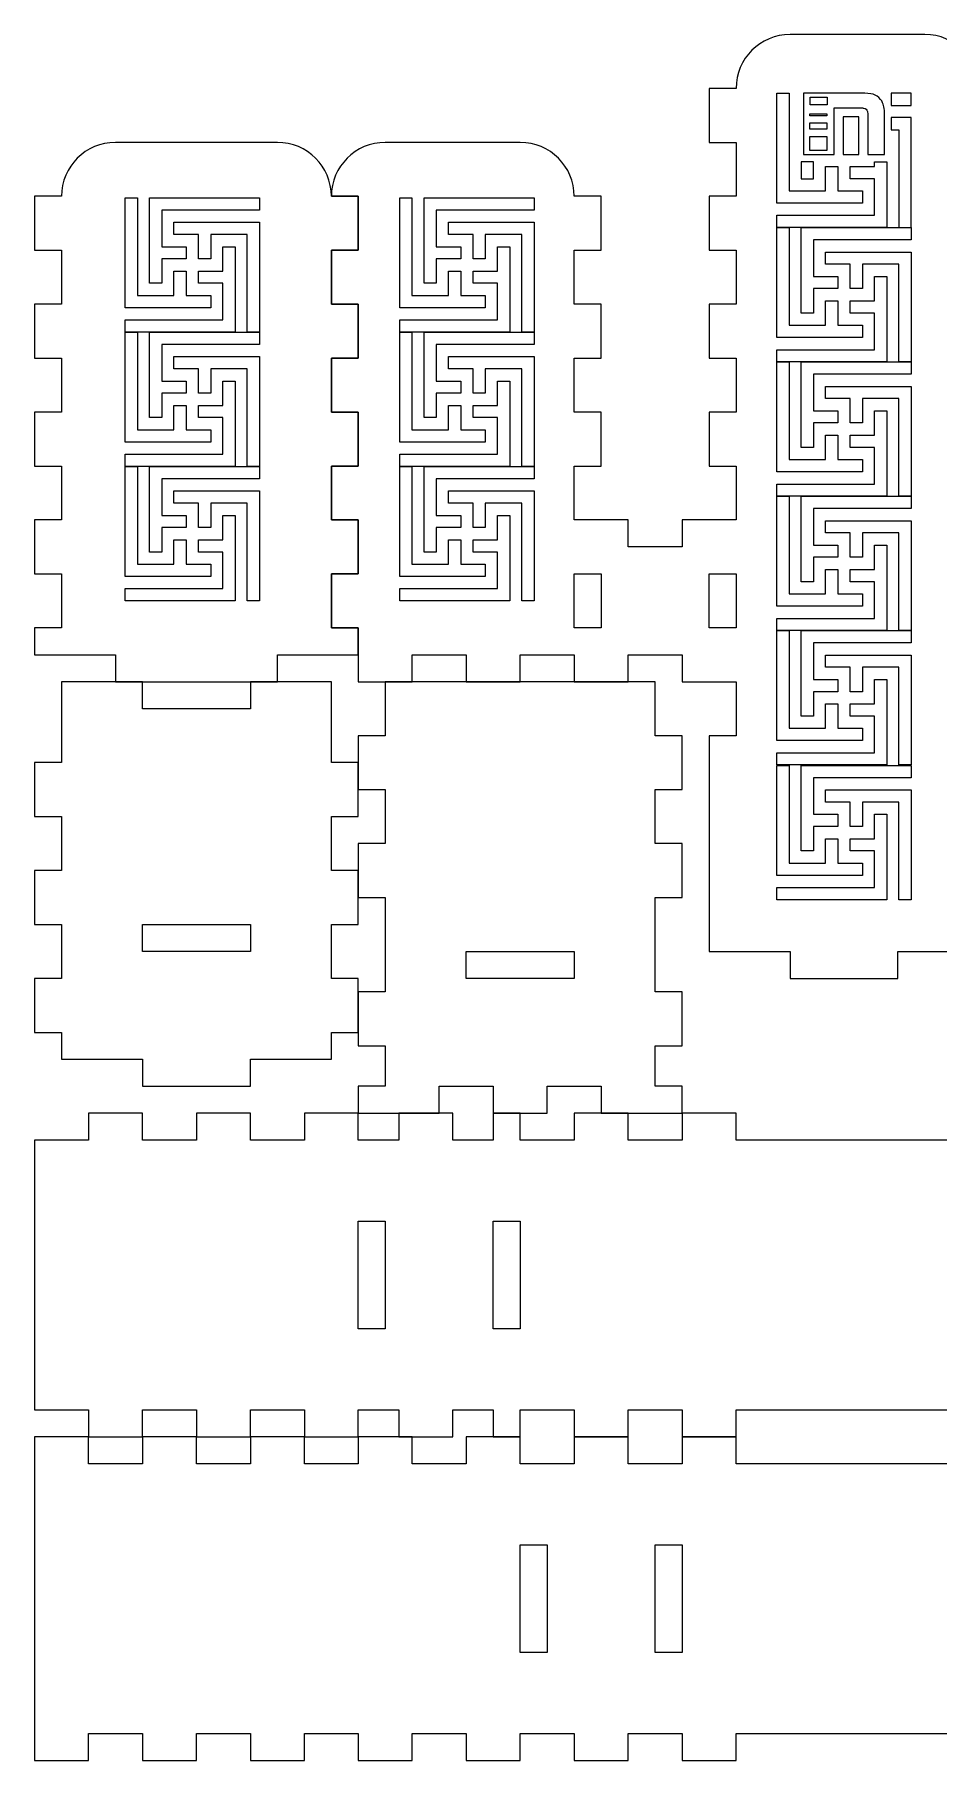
# Model space of a CAD drawing. Extents: x 0 to 1403, y 794 to 1701.
# Drawn here: x 0 to 475, y 794 to 1701 of the extents above; entities that cross this region are included whole.
import ezdxf

# ---------------------------------------------------------------- set-up
doc = ezdxf.new("R2010")
doc.units = 0
doc.layers.add('A0130_Printing', color=7, linetype='CONTINUOUS')

msp = doc.modelspace()

# ---------------------------------------------------------------- linework, layer by layer
at = {"layer": 'A0130_Printing', "color": 1}
for points in [[(467.840988, 1700.664957), (396.97499, 1700.664957)], [(368.628991, 1672.318958), (354.455991, 1672.318958), (354.455991, 1643.971959), (368.628991, 1643.971959), (368.628991, 1615.62596), (354.455991, 1615.62596), (354.455991, 1587.27896), (368.628991, 1587.27896), (368.628991, 1558.932961), (354.455991, 1558.932961), (354.455991, 1530.585962), (368.628991, 1530.585962), (368.628991, 1502.239962), (354.455991, 1502.239962), (354.455991, 1473.892963), (368.628991, 1473.892963), (368.628991, 1445.546964), (354.455991, 1445.546964), (354.455991, 1445.546964), (340.281991, 1445.546964), (340.281991, 1431.373964), (311.935992, 1431.373964), (311.935992, 1445.546964), (297.762993, 1445.546964), (297.761993, 1445.546964), (283.588993, 1445.546964), (283.588993, 1473.893963), (297.761993, 1473.893963), (297.761993, 1502.239962), (283.588993, 1502.239962), (283.588993, 1530.586962), (297.761993, 1530.586962), (297.761993, 1558.932961), (283.588993, 1558.932961), (283.588993, 1587.27996), (297.761993, 1587.27996), (297.761993, 1615.62596), (283.588993, 1615.62596)], [(127.684297, 1643.971959), (42.644299, 1643.971959)], [(255.242994, 1643.971959), (184.376995, 1643.971959)], [(14.2983, 1615.62596), (14.2983, 1615.62596), (0.1253, 1615.62596), (0.1253, 1587.27896), (14.2983, 1587.27896), (14.2983, 1558.932961), (0.1253, 1558.932961), (0.1253, 1530.585962), (14.2983, 1530.585962), (14.2983, 1502.239962), (0.1253, 1502.239962), (0.1253, 1473.892963), (14.2983, 1473.892963), (14.2983, 1445.546964), (0.1253, 1445.546964), (0.1253, 1417.199965), (14.2983, 1417.199965), (14.2983, 1388.853965), (0.1253, 1388.853965), (0.1253, 1374.680966), (42.644299, 1374.680966), (42.644299, 1360.507966), (127.684297, 1360.507966), (127.684297, 1374.680966), (170.203296, 1374.680966), (170.203296, 1388.853965), (156.030296, 1388.853965), (156.030296, 1417.199965), (170.203296, 1417.199965), (170.203296, 1445.546964), (156.030296, 1445.546964), (156.030296, 1473.892963), (170.203296, 1473.892963), (170.203296, 1502.239962), (156.030296, 1502.239962), (156.030296, 1530.585962), (170.203296, 1530.585962), (170.203296, 1558.932961), (156.030296, 1558.932961), (156.030296, 1587.27896), (170.203296, 1587.27896), (170.203296, 1615.62596), (156.030296, 1615.62596), (156.030296, 1615.62596)], [(156.029996, 1615.62596), (156.029996, 1615.62596), (170.203996, 1615.62596), (170.203996, 1587.27896), (156.029996, 1587.27896), (156.029996, 1558.932961), (170.203996, 1558.932961), (170.203996, 1530.585962), (156.029996, 1530.585962), (156.029996, 1502.239962), (170.203996, 1502.239962), (170.203996, 1473.892963), (156.029996, 1473.892963), (156.029996, 1445.546964), (170.203996, 1445.546964), (170.203996, 1417.199965), (156.029996, 1417.199965), (156.029996, 1388.853965), (170.203996, 1388.853965), (170.203996, 1360.507966), (198.549995, 1360.507966), (198.549995, 1374.680966), (226.896994, 1374.680966), (226.896994, 1360.507966), (255.242994, 1360.507966), (255.242994, 1374.680966), (283.588993, 1374.680966), (283.588993, 1360.507966), (311.935992, 1360.507966), (311.935992, 1374.680966), (340.281991, 1374.680966), (340.281991, 1360.507966), (354.455991, 1360.507966), (354.455991, 1360.507966), (368.628991, 1360.507966), (368.628991, 1332.161967), (354.455991, 1332.161967), (354.455991, 1218.77697), (396.97499, 1218.77697), (396.97499, 1204.60397), (453.667989, 1204.60397), (453.667989, 1218.77697), (496.187988, 1218.77697)], [(482.014988, 1119.562972), (368.628991, 1119.562972), (368.628991, 1133.735972), (340.281991, 1133.735972), (340.281991, 1119.562972), (311.935992, 1119.562972), (311.935992, 1133.735972), (283.588993, 1133.735972), (283.588993, 1119.562972), (255.242994, 1119.562972), (255.242994, 1133.735972), (241.069994, 1133.735972), (241.069994, 1119.562972), (219.809995, 1119.562972), (219.809995, 1133.735972), (191.462995, 1133.735972), (191.462995, 1119.562972), (170.203996, 1119.562972), (170.203996, 1133.735972), (141.856996, 1133.735972), (141.856996, 1119.562972), (113.510997, 1119.562972), (113.510997, 1133.735972), (85.163998, 1133.735972), (85.163998, 1119.562972), (56.817999, 1119.562972), (56.817999, 1133.735972), (28.470999, 1133.735972), (28.470999, 1119.562972), (0.125, 1119.562972), (0.125, 977.829976), (28.470999, 977.829976), (28.470999, 963.656976), (56.817999, 963.656976), (56.817999, 977.829976), (85.163998, 977.829976), (85.163998, 963.656976), (113.510997, 963.656976), (113.510997, 977.829976), (141.856996, 977.829976), (141.856996, 963.656976), (170.203996, 963.656976), (170.203996, 977.829976), (191.462995, 977.829976), (191.462995, 963.656976), (219.809995, 963.656976), (219.809995, 977.829976), (241.069994, 977.829976), (241.069994, 963.656976), (255.242994, 963.656976), (255.242994, 977.829976), (283.588993, 977.829976), (283.588993, 963.656976), (311.935992, 963.656976), (311.935992, 977.829976), (340.281991, 977.829976), (340.281991, 963.656976), (368.628991, 963.656976), (368.628991, 977.829976), (482.014988, 977.829976)], [(482.014988, 949.483976), (368.628991, 949.483976), (368.628991, 963.656976), (340.281991, 963.656976), (340.281991, 949.483976), (311.935992, 949.483976), (311.935992, 963.656976), (283.588993, 963.656976), (283.588993, 949.483976), (255.242994, 949.483976), (255.242994, 963.656976), (226.896994, 963.656976), (226.896994, 949.483976), (198.549995, 949.483976), (198.549995, 963.656976), (170.203996, 963.656976), (170.203996, 949.483976), (141.856996, 949.483976), (141.856996, 963.656976), (113.510997, 963.656976), (113.510997, 949.483976), (85.163998, 949.483976), (85.163998, 963.656976), (56.817999, 963.656976), (56.817999, 949.483976), (28.470999, 949.483976), (28.470999, 963.656976), (0.125, 963.656976), (0.125, 793.57798), (28.470999, 793.57798), (28.470999, 807.75198), (56.817999, 807.75198), (56.817999, 793.57798), (85.163998, 793.57798), (85.163998, 807.75198), (113.510997, 807.75198), (113.510997, 793.57798), (141.856996, 793.57798), (141.856996, 807.75198), (170.203996, 807.75198), (170.203996, 793.57798), (198.549995, 793.57798), (198.549995, 807.75198), (226.896994, 807.75198), (226.896994, 793.57798), (255.242994, 793.57798), (255.242994, 807.75198), (283.588993, 807.75198), (283.588993, 793.57798), (311.935992, 793.57798), (311.935992, 807.75198), (340.281991, 807.75198), (340.281991, 793.57798), (368.628991, 793.57798), (368.628991, 807.75198), (482.014988, 807.75198)]]:
    msp.add_lwpolyline(points, dxfattribs=at)
for points in [[(390.01379, 1618.47166), (390.01379, 1669.801658), (396.44379, 1669.801658), (396.44379, 1618.47166), (402.87479, 1618.47166), (409.24579, 1618.47166), (415.67579, 1618.47166), (415.67579, 1631.305659), (422.106789, 1631.305659), (422.106789, 1618.47166), (428.536789, 1618.47166), (434.967789, 1618.47166), (434.967789, 1612.05666), (390.01379, 1612.05666)], [(450.028489, 1656.970659), (450.028489, 1650.555659), (454.199489, 1650.555659), (454.199489, 1599.22566), (460.629488, 1599.22566), (460.629488, 1644.136659), (460.629488, 1656.970659)], [(127.684297, 1643.971959)], [(47.711999, 1563.490661), (47.711999, 1614.81966), (54.141999, 1614.81966), (54.141999, 1563.490661), (60.572998, 1563.490661), (66.943998, 1563.490661), (73.373998, 1563.490661), (73.373998, 1576.324661), (79.804998, 1576.324661), (79.804998, 1563.490661), (86.234998, 1563.490661), (92.665998, 1563.490661), (92.665998, 1557.075661), (47.711999, 1557.075661)], [(191.934095, 1563.490661), (191.934095, 1614.81966), (198.364095, 1614.81966), (198.364095, 1563.490661), (204.795095, 1563.490661), (211.166095, 1563.490661), (217.596095, 1563.490661), (217.596095, 1576.324661), (224.027094, 1576.324661), (224.027094, 1563.490661), (230.457094, 1563.490661), (236.888094, 1563.490661), (236.888094, 1557.075661), (191.934095, 1557.075661)], [(118.328097, 1589.15536), (118.328097, 1544.245361), (111.898097, 1544.245361), (111.898097, 1595.57436), (92.666098, 1595.57436), (92.666098, 1582.74036), (86.235098, 1582.74036), (86.235098, 1595.57436), (79.805098, 1595.57436), (73.374098, 1595.57436), (73.374098, 1601.98936), (118.328097, 1601.98936)], [(262.550193, 1589.15536), (262.550193, 1544.245361), (256.120194, 1544.245361), (256.120194, 1595.57436), (236.888194, 1595.57436), (236.888194, 1582.74036), (230.457194, 1582.74036), (230.457194, 1595.57436), (224.027194, 1595.57436), (217.596195, 1595.57436), (217.596195, 1601.98936), (262.550193, 1601.98936)], [(390.01379, 1547.863961), (390.01379, 1599.19396), (396.44379, 1599.19396), (396.44379, 1547.863961), (402.87479, 1547.863961), (409.24579, 1547.863961), (415.67579, 1547.863961), (415.67579, 1560.697961), (422.106789, 1560.697961), (422.106789, 1547.863961), (428.536789, 1547.863961), (434.967789, 1547.863961), (434.967789, 1541.448961), (390.01379, 1541.448961)], [(460.629888, 1573.528761), (460.629888, 1528.617762), (454.199889, 1528.617762), (454.199889, 1579.947761), (434.967889, 1579.947761), (434.967889, 1567.113761), (428.536889, 1567.113761), (428.536889, 1579.947761), (422.106889, 1579.947761), (415.67589, 1579.947761), (415.67589, 1586.36276), (460.629888, 1586.36276)], [(47.711999, 1492.883063), (47.711999, 1544.212061), (54.141999, 1544.212061), (54.141999, 1492.883063), (60.572998, 1492.883063), (66.943998, 1492.883063), (73.373998, 1492.883063), (73.373998, 1505.717062), (79.804998, 1505.717062), (79.804998, 1492.883063), (86.234998, 1492.883063), (92.665998, 1492.883063), (92.665998, 1486.468063), (47.711999, 1486.468063)], [(191.934095, 1492.883063), (191.934095, 1544.212061), (198.364095, 1544.212061), (198.364095, 1492.883063), (204.795095, 1492.883063), (211.166095, 1492.883063), (217.596095, 1492.883063), (217.596095, 1505.717062), (224.027094, 1505.717062), (224.027094, 1492.883063), (230.457094, 1492.883063), (236.888094, 1492.883063), (236.888094, 1486.468063), (191.934095, 1486.468063)], [(118.328097, 1518.547662), (118.328097, 1473.637663), (111.898097, 1473.637663), (111.898097, 1524.966662), (92.666098, 1524.966662), (92.666098, 1512.132662), (86.235098, 1512.132662), (86.235098, 1524.966662), (79.805098, 1524.966662), (73.374098, 1524.966662), (73.374098, 1531.381662), (118.328097, 1531.381662)], [(262.550193, 1518.547662), (262.550193, 1473.637663), (256.120194, 1473.637663), (256.120194, 1524.966662), (236.888194, 1524.966662), (236.888194, 1512.132662), (230.457194, 1512.132662), (230.457194, 1524.966662), (224.027194, 1524.966662), (217.596195, 1524.966662), (217.596195, 1531.381662), (262.550193, 1531.381662)], [(390.01379, 1477.256263), (390.01379, 1528.586262), (396.44379, 1528.586262), (396.44379, 1477.256263), (402.87479, 1477.256263), (409.24579, 1477.256263), (415.67579, 1477.256263), (415.67579, 1490.090263), (422.106789, 1490.090263), (422.106789, 1477.256263), (428.536789, 1477.256263), (434.967789, 1477.256263), (434.967789, 1470.841263), (390.01379, 1470.841263)], [(460.629888, 1502.921062), (460.629888, 1458.010064), (454.199889, 1458.010064), (454.199889, 1509.340062), (434.967889, 1509.340062), (434.967889, 1496.506063), (428.536889, 1496.506063), (428.536889, 1509.340062), (422.106889, 1509.340062), (415.67589, 1509.340062), (415.67589, 1515.755062), (460.629888, 1515.755062)], [(47.711999, 1422.275364), (47.711999, 1473.604363), (54.141999, 1473.604363), (54.141999, 1422.275364), (60.572998, 1422.275364), (66.943998, 1422.275364), (73.373998, 1422.275364), (73.373998, 1435.109364), (79.804998, 1435.109364), (79.804998, 1422.275364), (86.234998, 1422.275364), (92.665998, 1422.275364), (92.665998, 1415.860365), (47.711999, 1415.860365)], [(191.934095, 1422.275364), (191.934095, 1473.604363), (198.364095, 1473.604363), (198.364095, 1422.275364), (204.795095, 1422.275364), (211.166095, 1422.275364), (217.596095, 1422.275364), (217.596095, 1435.109364), (224.027094, 1435.109364), (224.027094, 1422.275364), (230.457094, 1422.275364), (236.888094, 1422.275364), (236.888094, 1415.860365), (191.934095, 1415.860365)], [(118.328097, 1447.940164), (118.328097, 1403.029165), (111.898097, 1403.029165), (111.898097, 1454.359164), (92.666098, 1454.359164), (92.666098, 1441.525164), (86.235098, 1441.525164), (86.235098, 1454.359164), (79.805098, 1454.359164), (73.374098, 1454.359164), (73.374098, 1460.774163), (118.328097, 1460.774163)], [(262.550193, 1447.940164), (262.550193, 1403.029165), (256.120194, 1403.029165), (256.120194, 1454.359164), (236.888194, 1454.359164), (236.888194, 1441.525164), (230.457194, 1441.525164), (230.457194, 1454.359164), (224.027194, 1454.359164), (217.596195, 1454.359164), (217.596195, 1460.774163), (262.550193, 1460.774163)], [(390.01379, 1406.648665), (390.01379, 1457.978664), (396.44379, 1457.978664), (396.44379, 1406.648665), (402.87479, 1406.648665), (409.24579, 1406.648665), (415.67579, 1406.648665), (415.67579, 1419.482665), (422.106789, 1419.482665), (422.106789, 1406.648665), (428.536789, 1406.648665), (434.967789, 1406.648665), (434.967789, 1400.233665), (390.01379, 1400.233665)], [(460.629888, 1432.313464), (460.629888, 1387.402465), (454.199889, 1387.402465), (454.199889, 1438.732464), (434.967889, 1438.732464), (434.967889, 1425.898464), (428.536889, 1425.898464), (428.536889, 1438.732464), (422.106889, 1438.732464), (415.67589, 1438.732464), (415.67589, 1445.147464), (460.629888, 1445.147464)], [(297.762993, 1388.852965), (283.589993, 1388.852965), (283.589993, 1417.198965), (297.762993, 1417.198965)], [(368.628991, 1388.852965), (354.455991, 1388.852965), (354.455991, 1417.198965), (368.628991, 1417.198965)], [(390.01379, 1336.040967), (390.01379, 1387.370965), (396.44379, 1387.370965), (396.44379, 1336.040967), (402.87479, 1336.040967), (409.24579, 1336.040967), (415.67579, 1336.040967), (415.67579, 1348.874966), (422.106789, 1348.874966), (422.106789, 1336.040967), (428.536789, 1336.040967), (434.967789, 1336.040967), (434.967789, 1329.625967), (390.01379, 1329.625967)], [(460.629888, 1361.705766), (460.629888, 1316.794767), (454.199889, 1316.794767), (454.199889, 1368.124766), (434.967889, 1368.124766), (434.967889, 1355.290766), (428.536889, 1355.290766), (428.536889, 1368.124766), (422.106889, 1368.124766), (415.67589, 1368.124766), (415.67589, 1374.539766), (460.629888, 1374.539766)], [(156.029996, 1162.081971), (156.029996, 1176.255971), (170.203996, 1176.255971), (170.203996, 1204.60197), (156.029996, 1204.60197), (156.029996, 1232.947969), (170.203996, 1232.947969), (170.203996, 1261.294968), (156.029996, 1261.294968), (156.029996, 1289.640968), (170.203996, 1289.640968), (170.203996, 1317.987967), (156.029996, 1317.987967), (156.029996, 1360.507966), (113.510997, 1360.507966), (113.510997, 1346.333966), (56.817999, 1346.333966), (56.817999, 1360.507966), (14.298, 1360.507966), (14.298, 1317.987967), (0.125, 1317.987967), (0.125, 1289.640968), (14.298, 1289.640968), (14.298, 1261.294968), (0.125, 1261.294968), (0.125, 1232.947969), (14.298, 1232.947969), (14.298, 1204.60197), (0.125, 1204.60197), (0.125, 1176.255971), (14.298, 1176.255971), (14.298, 1162.081971), (56.817999, 1162.081971), (56.817999, 1147.908971), (113.510997, 1147.908971), (113.510997, 1162.081971)], [(340.281991, 1303.814967), (340.281991, 1332.160967), (326.108992, 1332.160967), (326.108992, 1360.507966), (184.376995, 1360.507966), (184.376995, 1332.160967), (170.203996, 1332.160967), (170.203996, 1303.814967), (184.376995, 1303.814967), (184.376995, 1275.467968), (170.203996, 1275.467968), (170.203996, 1247.121969), (184.376995, 1247.121969), (184.376995, 1197.51497), (170.203996, 1197.51497), (170.203996, 1169.168971), (184.376995, 1169.168971), (184.376995, 1147.908971), (170.203996, 1147.908971), (170.203996, 1133.735972), (212.722995, 1133.735972), (212.722995, 1147.908971), (241.069994, 1147.908971), (241.069994, 1133.735972), (269.415993, 1133.735972), (269.415993, 1147.908971), (297.762993, 1147.908971), (297.762993, 1133.735972), (340.281991, 1133.735972), (340.281991, 1147.908971), (326.108992, 1147.908971), (326.108992, 1169.168971), (340.281991, 1169.168971), (340.281991, 1197.51497), (326.108992, 1197.51497), (326.108992, 1247.121969), (340.281991, 1247.121969), (340.281991, 1275.467968), (326.108992, 1275.467968), (326.108992, 1303.814967)], [(390.01379, 1265.174868), (390.01379, 1316.503867), (396.44379, 1316.503867), (396.44379, 1265.174868), (402.87479, 1265.174868), (409.24579, 1265.174868), (415.67579, 1265.174868), (415.67579, 1278.008868), (422.106789, 1278.008868), (422.106789, 1265.174868), (428.536789, 1265.174868), (434.967789, 1265.174868), (434.967789, 1258.759869), (390.01379, 1258.759869)], [(460.629888, 1290.839668), (460.629888, 1245.928669), (454.199889, 1245.928669), (454.199889, 1297.258668), (434.967889, 1297.258668), (434.967889, 1284.424668), (428.536889, 1284.424668), (428.536889, 1297.258668), (422.106889, 1297.258668), (415.67589, 1297.258668), (415.67589, 1303.673667), (460.629888, 1303.673667)], [(56.817999, 1232.947969), (113.510997, 1232.947969), (113.510997, 1218.77497), (56.817999, 1218.77497)], [(283.589993, 1204.60097), (226.896994, 1204.60097), (226.896994, 1218.77397), (283.589993, 1218.77397)], [(354.455691, 1218.77507), (354.455691, 1218.77507)], [(184.376995, 1020.349974), (170.203996, 1020.349974), (170.203996, 1077.042973), (184.376995, 1077.042973)], [(255.242994, 1020.349974), (241.069994, 1020.349974), (241.069994, 1077.042973), (255.242994, 1077.042973)], [(269.414993, 850.270979), (255.241994, 850.270979), (255.241994, 906.963977), (269.414993, 906.963977)], [(340.280991, 850.270979), (326.107992, 850.270979), (326.107992, 906.963977), (340.280991, 906.963977)]]:
    msp.add_lwpolyline(points, close=True, dxfattribs=at)
at = {"layer": 'A0130_Printing', "color": 4}
for points in [[(434.283289, 1669.800758), (404.06229, 1669.800758), (404.06229, 1664.795758)], [(404.06199, 1664.795758), (404.06199, 1659.790759)], [(416.40189, 1664.795758), (416.40189, 1663.632758), (407.47789, 1663.632758), (407.47789, 1664.795758)], [(407.47809, 1664.795758), (407.47809, 1667.819758), (416.40209, 1667.819758), (416.40209, 1664.795758)], [(420.187689, 1659.790559), (420.187689, 1662.138558), (433.975689, 1662.138558)], [(404.06199, 1659.790959), (404.06199, 1654.785959)], [(404.06199, 1654.785959), (404.06199, 1649.779959)], [(420.187989, 1654.785959), (420.187989, 1659.790959)], [(420.187989, 1649.779959), (420.187989, 1654.785959)], [(433.065689, 1649.780359), (433.065689, 1654.785359), (433.065689, 1657.384459), (424.905689, 1657.384459), (424.905689, 1654.785459)], [(424.905989, 1654.785459), (424.905989, 1649.780459)], [(437.783389, 1658.263559), (437.783389, 1654.785559)], [(437.783489, 1654.785459), (437.783489, 1649.780459)], [(446.581689, 1654.785459), (446.581689, 1658.617459)], [(446.581689, 1649.780359), (446.581689, 1654.785359)], [(404.06199, 1649.780359), (404.06199, 1644.775359)], [(404.06199, 1644.775059), (404.06199, 1639.770059)], [(407.41149, 1644.775059), (407.41149, 1647.155059), (416.33549, 1647.155059), (416.33549, 1644.775059)], [(407.41149, 1639.769859), (407.41149, 1644.774859)], [(416.33549, 1644.775059), (416.33549, 1639.770059)], [(420.187689, 1644.775059), (420.187689, 1649.780059)], [(420.187689, 1639.769859), (420.187689, 1644.774859)], [(424.905989, 1649.780359), (424.905989, 1644.775359)], [(424.905989, 1644.775059), (424.905989, 1639.770059)], [(433.065689, 1644.775059), (433.065689, 1649.780059)], [(433.065689, 1639.769859), (433.065689, 1644.774859)], [(437.783489, 1649.780359), (437.783489, 1644.775359)], [(437.783489, 1644.775059), (437.783489, 1639.770059)], [(446.581689, 1644.775059), (446.581689, 1649.780059)], [(446.581689, 1639.769859), (446.581689, 1644.774859)], [(404.06199, 1639.769859), (404.06199, 1637.541859), (420.187989, 1637.541859), (420.187989, 1639.769859)], [(416.33549, 1639.769859), (416.33549, 1639.753859), (407.41149, 1639.753859), (407.41149, 1639.769859)], [(424.905989, 1639.769859), (424.905989, 1637.541859), (433.065989, 1637.541859), (433.065989, 1639.769859)], [(437.783489, 1639.769859), (437.783489, 1637.541859), (446.581489, 1637.541859), (446.581489, 1639.769859)]]:
    msp.add_lwpolyline(points, dxfattribs=at)
for points in [[(450.028989, 1663.385958), (460.629988, 1663.385958), (460.629988, 1669.800958), (450.028989, 1669.800958)], [(407.41199, 1659.012959), (416.33599, 1659.012959), (416.33599, 1657.854959), (407.41199, 1657.854959)], [(407.41199, 1654.203959), (416.33599, 1654.203959), (416.33599, 1651.007959), (407.41199, 1651.007959)], [(447.828589, 1599.22596), (415.67559, 1599.22596), (390.01359, 1599.22596), (390.01359, 1605.64096), (441.398589, 1605.64096), (441.398589, 1612.05596), (441.398589, 1618.47196), (441.398589, 1624.890959), (428.537589, 1624.890959), (428.537589, 1631.305959), (434.967589, 1631.305959), (441.398589, 1631.305959), (441.398589, 1633.749959), (447.828589, 1633.749959)], [(402.87469, 1624.890859), (409.24569, 1624.890859), (409.24569, 1631.305859), (409.24569, 1633.749859), (402.87469, 1633.749859)], [(118.328097, 1608.40496), (66.944098, 1608.40496), (66.944098, 1601.98996), (66.944098, 1595.57396), (66.944098, 1589.15496), (79.805098, 1589.15496), (79.805098, 1582.73996), (66.944098, 1582.73996), (66.944098, 1576.324961), (66.944098, 1569.909961), (60.573098, 1569.909961), (60.573098, 1614.81996), (92.666098, 1614.81996), (118.328097, 1614.81996)], [(262.550193, 1608.40496), (211.166195, 1608.40496), (211.166195, 1601.98996), (211.166195, 1595.57396), (211.166195, 1589.15496), (224.027194, 1589.15496), (224.027194, 1582.73996), (211.166195, 1582.73996), (211.166195, 1576.324961), (211.166195, 1569.909961), (204.795195, 1569.909961), (204.795195, 1614.81996), (236.888194, 1614.81996), (262.550193, 1614.81996)], [(460.629888, 1592.77826), (409.24589, 1592.77826), (409.24589, 1586.36326), (409.24589, 1579.948261), (409.24589, 1573.528261), (422.106889, 1573.528261), (422.106889, 1567.113261), (409.24589, 1567.113261), (409.24589, 1560.698261), (409.24589, 1554.283261), (402.87489, 1554.283261), (402.87489, 1599.19326), (434.967889, 1599.19326), (460.629888, 1599.19326)], [(105.526797, 1544.244961), (73.373798, 1544.244961), (47.711799, 1544.244961), (47.711799, 1550.659961), (99.096798, 1550.659961), (99.096798, 1557.074961), (99.096798, 1563.490961), (99.096798, 1569.909961), (86.235798, 1569.909961), (86.235798, 1576.324961), (92.665798, 1576.324961), (99.096798, 1576.324961), (99.096798, 1582.73996), (99.096798, 1589.15496), (105.526797, 1589.15496)], [(249.748894, 1544.244961), (217.595895, 1544.244961), (191.933895, 1544.244961), (191.933895, 1550.659961), (243.318894, 1550.659961), (243.318894, 1557.074961), (243.318894, 1563.490961), (243.318894, 1569.909961), (230.457894, 1569.909961), (230.457894, 1576.324961), (236.887894, 1576.324961), (243.318894, 1576.324961), (243.318894, 1582.73996), (243.318894, 1589.15496), (249.748894, 1589.15496)], [(447.828589, 1528.618262), (415.67559, 1528.618262), (390.01359, 1528.618262), (390.01359, 1535.033262), (441.398589, 1535.033262), (441.398589, 1541.448261), (441.398589, 1547.864261), (441.398589, 1554.283261), (428.537589, 1554.283261), (428.537589, 1560.698261), (434.967589, 1560.698261), (441.398589, 1560.698261), (441.398589, 1567.113261), (441.398589, 1573.529261), (447.828589, 1573.529261)], [(118.328097, 1537.797362), (66.944098, 1537.797362), (66.944098, 1531.382362), (66.944098, 1524.966362), (66.944098, 1518.547362), (79.805098, 1518.547362), (79.805098, 1512.132362), (66.944098, 1512.132362), (66.944098, 1505.717362), (66.944098, 1499.302363), (60.573098, 1499.302363), (60.573098, 1544.212361), (92.666098, 1544.212361), (118.328097, 1544.212361)], [(262.550193, 1537.797362), (211.166195, 1537.797362), (211.166195, 1531.382362), (211.166195, 1524.966362), (211.166195, 1518.547362), (224.027194, 1518.547362), (224.027194, 1512.132362), (211.166195, 1512.132362), (211.166195, 1505.717362), (211.166195, 1499.302363), (204.795195, 1499.302363), (204.795195, 1544.212361), (236.888194, 1544.212361), (262.550193, 1544.212361)], [(460.629888, 1522.170662), (409.24589, 1522.170662), (409.24589, 1515.755662), (409.24589, 1509.340662), (409.24589, 1502.920662), (422.106889, 1502.920662), (422.106889, 1496.505663), (409.24589, 1496.505663), (409.24589, 1490.090663), (409.24589, 1483.675663), (402.87489, 1483.675663), (402.87489, 1528.585662), (434.967889, 1528.585662), (460.629888, 1528.585662)], [(105.526797, 1473.637263), (73.373798, 1473.637263), (47.711799, 1473.637263), (47.711799, 1480.052263), (99.096798, 1480.052263), (99.096798, 1486.467263), (99.096798, 1492.883263), (99.096798, 1499.302263), (86.235798, 1499.302263), (86.235798, 1505.717262), (92.665798, 1505.717262), (99.096798, 1505.717262), (99.096798, 1512.132262), (99.096798, 1518.547262), (105.526797, 1518.547262)], [(249.748894, 1473.637263), (217.595895, 1473.637263), (191.933895, 1473.637263), (191.933895, 1480.052263), (243.318894, 1480.052263), (243.318894, 1486.467263), (243.318894, 1492.883263), (243.318894, 1499.302263), (230.457894, 1499.302263), (230.457894, 1505.717262), (236.887894, 1505.717262), (243.318894, 1505.717262), (243.318894, 1512.132262), (243.318894, 1518.547262), (249.748894, 1518.547262)], [(447.828589, 1458.010564), (415.67559, 1458.010564), (390.01359, 1458.010564), (390.01359, 1464.425563), (441.398589, 1464.425563), (441.398589, 1470.841563), (441.398589, 1477.256563), (441.398589, 1483.675563), (428.537589, 1483.675563), (428.537589, 1490.090563), (434.967589, 1490.090563), (441.398589, 1490.090563), (441.398589, 1496.505563), (441.398589, 1502.921562), (447.828589, 1502.921562)], [(118.328097, 1467.189663), (66.944098, 1467.189663), (66.944098, 1460.774663), (66.944098, 1454.359664), (66.944098, 1447.939664), (79.805098, 1447.939664), (79.805098, 1441.524664), (66.944098, 1441.524664), (66.944098, 1435.109664), (66.944098, 1428.694664), (60.573098, 1428.694664), (60.573098, 1473.604663), (92.666098, 1473.604663), (118.328097, 1473.604663)], [(262.550193, 1467.189663), (211.166195, 1467.189663), (211.166195, 1460.774663), (211.166195, 1454.359664), (211.166195, 1447.939664), (224.027194, 1447.939664), (224.027194, 1441.524664), (211.166195, 1441.524664), (211.166195, 1435.109664), (211.166195, 1428.694664), (204.795195, 1428.694664), (204.795195, 1473.604663), (236.888194, 1473.604663), (262.550193, 1473.604663)], [(460.629888, 1451.562964), (409.24589, 1451.562964), (409.24589, 1445.147964), (409.24589, 1438.732964), (409.24589, 1432.312964), (422.106889, 1432.312964), (422.106889, 1425.897964), (409.24589, 1425.897964), (409.24589, 1419.482965), (409.24589, 1413.067965), (402.87489, 1413.067965), (402.87489, 1457.977964), (434.967889, 1457.977964), (460.629888, 1457.977964)], [(105.526797, 1403.029665), (73.373798, 1403.029665), (47.711799, 1403.029665), (47.711799, 1409.444665), (99.096798, 1409.444665), (99.096798, 1415.859665), (99.096798, 1422.275664), (99.096798, 1428.694664), (86.235798, 1428.694664), (86.235798, 1435.109664), (92.665798, 1435.109664), (99.096798, 1435.109664), (99.096798, 1441.524664), (99.096798, 1447.940664), (105.526797, 1447.940664)], [(249.748894, 1403.029665), (217.595895, 1403.029665), (191.933895, 1403.029665), (191.933895, 1409.444665), (243.318894, 1409.444665), (243.318894, 1415.859665), (243.318894, 1422.275664), (243.318894, 1428.694664), (230.457894, 1428.694664), (230.457894, 1435.109664), (236.887894, 1435.109664), (243.318894, 1435.109664), (243.318894, 1441.524664), (243.318894, 1447.940664), (249.748894, 1447.940664)], [(447.828589, 1387.402965), (415.67559, 1387.402965), (390.01359, 1387.402965), (390.01359, 1393.817965), (441.398589, 1393.817965), (441.398589, 1400.233965), (441.398589, 1406.648965), (441.398589, 1413.067965), (428.537589, 1413.067965), (428.537589, 1419.482965), (434.967589, 1419.482965), (441.398589, 1419.482965), (441.398589, 1425.897964), (441.398589, 1432.313964), (447.828589, 1432.313964)], [(460.629888, 1380.955265), (409.24589, 1380.955265), (409.24589, 1374.540266), (409.24589, 1368.125266), (409.24589, 1361.705266), (422.106889, 1361.705266), (422.106889, 1355.290266), (409.24589, 1355.290266), (409.24589, 1348.875266), (409.24589, 1342.460266), (402.87489, 1342.460266), (402.87489, 1387.370265), (434.967889, 1387.370265), (460.629888, 1387.370265)], [(447.828589, 1316.795267), (415.67559, 1316.795267), (390.01359, 1316.795267), (390.01359, 1323.210267), (441.398589, 1323.210267), (441.398589, 1329.626267), (441.398589, 1336.041267), (441.398589, 1342.460266), (428.537589, 1342.460266), (428.537589, 1348.875266), (434.967589, 1348.875266), (441.398589, 1348.875266), (441.398589, 1355.290266), (441.398589, 1361.706266), (447.828589, 1361.706266)], [(460.629888, 1310.089167), (409.24589, 1310.089167), (409.24589, 1303.674167), (409.24589, 1297.259168), (409.24589, 1290.839168), (422.106889, 1290.839168), (422.106889, 1284.424168), (409.24589, 1284.424168), (409.24589, 1278.009168), (409.24589, 1271.594168), (402.87489, 1271.594168), (402.87489, 1316.504167), (434.967889, 1316.504167), (460.629888, 1316.504167)], [(447.828589, 1245.929169), (415.67559, 1245.929169), (390.01359, 1245.929169), (390.01359, 1252.344169), (441.398589, 1252.344169), (441.398589, 1258.759169), (441.398589, 1265.175168), (441.398589, 1271.594168), (428.537589, 1271.594168), (428.537589, 1278.009168), (434.967589, 1278.009168), (441.398589, 1278.009168), (441.398589, 1284.424168), (441.398589, 1290.840168), (447.828589, 1290.840168)]]:
    msp.add_lwpolyline(points, close=True, dxfattribs=at)
at = {"layer": 'A0130_Printing', "color": 1}
for points in [[(396.97499, 1700.664957), (381.31999, 1700.664957), (368.628991, 1687.973958), (368.628991, 1672.318958)], [(496.187988, 1672.318958), (496.187988, 1687.973958), (483.496988, 1700.664957), (467.840988, 1700.664957)], [(42.644299, 1643.971959), (26.989299, 1643.971959), (14.2983, 1631.280959), (14.2983, 1615.62596)], [(156.030296, 1615.62596), (156.030296, 1631.280959), (143.339296, 1643.971959), (127.684297, 1643.971959)], [(184.376995, 1643.971959), (168.720996, 1643.971959), (156.029996, 1631.280959), (156.029996, 1615.62596)], [(283.588993, 1615.62596), (283.588993, 1631.280959), (270.897993, 1643.971959), (255.242994, 1643.971959)]]:
    msp.add_open_spline(points, degree=3, dxfattribs=at)
at = {"layer": 'A0130_Printing', "color": 4}
for points in [[(440.598289, 1669.233758), (439.052289, 1669.611758), (436.948289, 1669.800758), (434.283289, 1669.800758)], [(444.547289, 1666.584758), (443.412289, 1667.987758), (442.096289, 1668.870758), (440.598289, 1669.233758)], [(433.975689, 1662.138558), (434.732689, 1662.138558), (435.343689, 1662.079558), (435.808689, 1661.960558)], [(435.808689, 1661.960558), (436.273689, 1661.842558), (436.656689, 1661.641558), (436.955689, 1661.358558)], [(436.955689, 1661.358558), (437.270689, 1661.059558), (437.487689, 1660.688558), (437.606689, 1660.248558)], [(437.606689, 1660.248558), (437.641689, 1660.117558), (437.669689, 1659.960559), (437.694689, 1659.790559)], [(445.614289, 1664.795758), (445.328289, 1665.449758), (444.978289, 1666.050758), (444.547289, 1666.584758)], [(446.108689, 1663.380558), (445.980689, 1663.882558), (445.809689, 1664.349558), (445.614689, 1664.795558)], [(446.556689, 1659.790559), (446.504689, 1661.201558), (446.357689, 1662.404558), (446.108689, 1663.380558)], [(437.694389, 1659.790559), (437.752389, 1659.388559), (437.783389, 1658.883559), (437.783389, 1658.263559)], [(446.581689, 1658.617459), (446.581689, 1659.027459), (446.570689, 1659.412459), (446.556689, 1659.790459)]]:
    msp.add_open_spline(points, degree=3, dxfattribs=at)

doc.saveas('drawing.dxf')
